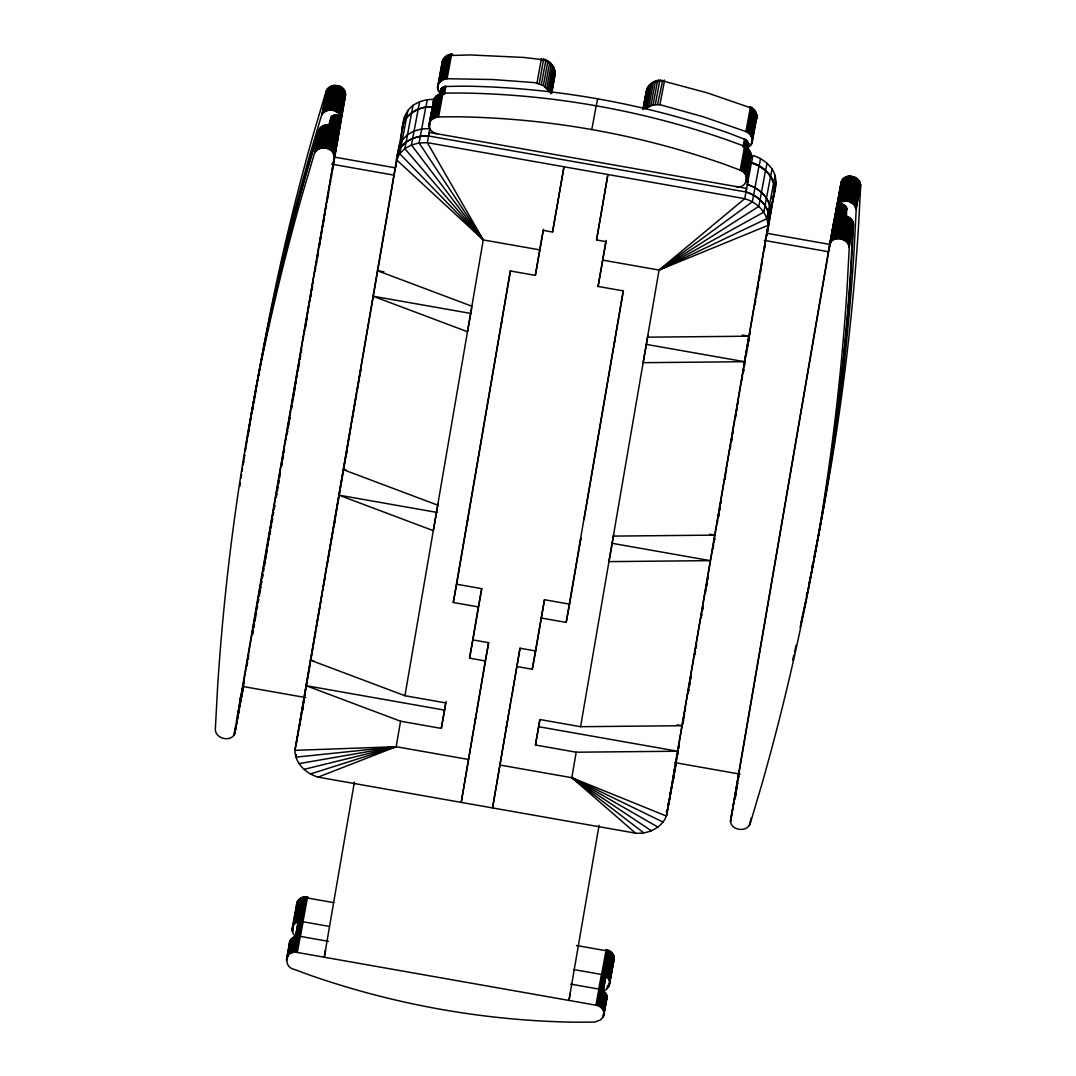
<?xml version="1.0" encoding="UTF-8"?>
<svg xmlns="http://www.w3.org/2000/svg" width="1076" height="1076" viewBox="0 0 1076 1076"><rect width="100%" height="100%" fill="white"/><g stroke="black" fill="none" stroke-linecap="round" stroke-linejoin="round"><path stroke-width="1.5" d="M664.605 80.095L659.924 104.695L653.078 104.897L645.533 108.649L649.931 84.883A6.012 2.999 47.3 0 1 651.733 83.457M846.328 217.352L846.758 208.556L845.87 206.35L841.257 203.915L838.352 204.521L836.846 206.027M437.219 133.801C432.834 133.142 428.382 129.241 429.122 124.48L433.789 99.664L436.224 95.952L443.003 93.114L461.725 93.02A689.232 559.722 10.5 0 1 727.026 139.867L743.395 145.865C748.815 147.466 753.469 154.366 749.77 159.571M433.534 100.727L433.749 103.78M440.245 93.128C433.44 87.506 440.918 77.687 448.396 78.75L492.741 79.53L534.705 82.637L543.367 85.529L549.217 91.648L553.629 67.882L552.539 66.134A6.375 2.838 -35.9 0 0 551.437 64.264M442.734 63.269A6.375 3.591 -8.5 0 0 441.994 64.681L443.218 59.61L446.648 56.503A6.375 2.65 61.1 0 1 448.665 55.333M645.008 103.686L644.605 100.983L647.496 87.95A6.012 3.389 29.2 0 1 648.155 86.806M605.25 980.37L605.344 977.116L602.21 974.627L599.507 989.247C604.443 990.041 608.908 995.582 606.326 1000.492L603.354 1016.578L600.408 1020.008L594.544 1022.106L575.821 1022.2A689.232 559.722 10.5 0 1 310.507 975.354L294.151 969.355C282.813 967.095 285.301 949.261 297.285 952.462L595.916 1005.186C601.08 1005.778 606.044 1011.413 603.354 1016.578M612.728 961.46A6.375 3.524 33.2 0 1 612.903 963.074L614.194 959.012L613.508 955.986A6.375 3.201 -25.6 0 0 612.701 954.089M296.384 936.806C287.817 931.897 293.802 918.796 303.123 921.782L300.419 936.402L297.258 936.671L299.975 922.051L302.356 921.688L299.639 936.308C293.802 934.963 287.238 940.747 289.995 946.719M302.369 897.882A6.375 2.663 60.8 0 0 300.325 899.052L297.312 902.051L296.532 905.064A6.375 3.699 1.8 0 1 297.729 903.302M307.588 897.788L307.642 896.833L302.975 921.755L329.498 926.436M440.595 92.778L441.012 88.945L444.428 86.51L464.052 86.134A684.457 555.835 10.5 0 1 727.524 132.657L745.856 139.732L748.264 143.189L747.376 146.941M755.877 118.642A6.012 3.403 28 0 1 756.051 120.135C758.647 114.85 754.209 108.905 749.125 107.304L707.12 92.832L662.022 80.74L653.347 82.556L647.496 87.95L643.69 108.541M851.735 177.015L851.869 176.06L847.229 200.997L840.195 202.059L836.698 206.377M485.236 660.946L461.214 802.387L488.625 642.681L472.929 639.911L469.553 658.176L485.236 660.946L488.625 642.681M579.614 545.115L580.973 537.812L569.567 604.147L544.469 599.722L535.66 650.98L520.017 648.223L492.566 807.928L510.495 703.018M297.81 734.962L298.482 730.967M302.329 710.362L302.773 707.699M398.093 152.536L399.209 145.879L402.411 139.813L407.468 134.756M432.337 106.739C418.295 105.798 402.505 115.441 402.155 130.599L403.298 123.753M666.488 811.492L667.779 809.058L674.316 773.119L669.137 801.714L667.846 804.175M337.313 86.806L337.541 85.381L332.914 110.317C328.395 109.429 322.773 111.393 321.294 116.114L309.31 156.706A3568.702 2898.085 10.5 0 0 249.524 426.863M538.847 726.744L677.557 751.223L576.198 752.205L535.458 745.009L539.829 719.508L580.583 726.703L643.139 362.679L744.484 361.697L748.842 336.196L742.292 335.039M334.085 156.45C333.641 146.645 317.312 144.762 314.286 153.949L302.302 194.541A3568.702 2898.085 10.5 0 0 217.608 686.838L215.334 729.151C215.079 738.782 231.058 742.682 234.797 733.576L341.038 118.992L340.083 116.679L336.263 114.89L331.919 116.195L328.301 126.026M338.389 133.236L237.46 715.836M244.373 680.852L241.818 695.742L240.15 698.351M246.929 665.977L247.574 662.238M248.072 659.359L248.717 655.607M252.335 634.558L252.994 630.765M253.479 627.94L254.124 624.147M254.622 621.323L255.268 617.516M256.693 609.231L257.272 605.923M257.837 602.614L258.401 599.305M258.886 596.521L259.545 592.674M260.015 589.904L260.594 586.595M260.97 584.389L261.535 581.08M262.114 577.772L262.678 574.45M264.104 566.178L264.857 561.793M265.247 559.547L266.001 555.176M266.377 552.93L266.956 549.607M268.556 540.3L269.121 536.991M269.511 534.705L270.264 530.374M270.654 528.074L272.363 518.148M272.82 515.485L273.398 512.176M273.963 508.881L274.528 505.572M275.954 497.3L276.64 493.306M277.083 490.683L277.783 486.675M278.227 484.065L278.792 480.757M281.361 465.881L282.06 461.833M282.49 459.264L283.19 455.202M285.759 440.299L286.324 436.99M286.767 434.462L287.467 430.36M287.897 427.845L289.605 417.918M290.036 415.457L290.601 412.148M291.166 408.826L291.744 405.517M293.17 397.232L293.869 393.117M294.299 390.615L295.012 386.499M295.443 383.984L296.021 380.675M298.577 365.773L299.276 361.697M299.72 359.142L300.419 355.08M302.975 340.204L303.553 336.896M304.118 333.587L304.683 330.278M305.127 327.669L306.848 317.743M307.238 315.402L307.817 312.094M308.382 308.785L308.946 305.476M309.525 302.168L311.112 292.901M311.515 290.587L312.255 286.27M312.645 283.983L313.224 280.675M314.824 271.367L315.389 268.045M315.779 265.785L316.532 261.428M316.922 259.168L318.523 249.834M319.088 246.525L319.666 243.203M320.231 239.894L320.809 236.585M322.222 228.3L322.894 224.44M323.365 221.669L324.024 217.836M324.508 215.052L325.073 211.743M327.642 196.827L328.301 193.021M328.785 190.21L329.431 186.417M333.049 165.368L333.708 161.602M334.192 158.737L345.504 94.849L344.804 91.823L342.773 89.147A6.375 2.233 -48.1 0 0 341.092 87.667M252.739 634.073L253.331 630.63M253.869 627.483L254.474 624.026M254.999 620.892L256.465 612.446M257.029 609.137L257.594 605.828M258.119 602.775L258.738 599.211M259.262 596.185L260.957 586.299M261.293 584.335L261.858 581.027M262.369 578.054L263.001 574.409M263.512 571.464L264.077 568.168M264.427 566.137L265.207 561.578M265.557 559.533L267.265 549.607M267.763 546.756L268.327 543.461M268.892 540.165L269.457 536.87M269.834 534.718L270.601 530.28M270.964 528.114L271.542 524.806M272.013 522.035L272.672 518.188M273.143 515.444L273.707 512.149M274.286 508.854L274.851 505.559M276.263 497.327L276.935 493.386M277.393 490.737L278.079 486.769M278.536 484.146L279.101 480.851M279.666 477.556L280.231 474.26M281.656 466.016L282.342 461.967M282.786 459.425L283.486 455.35M283.916 452.835L284.481 449.539M287.036 434.704L287.749 430.548M288.166 428.113L288.893 423.931M289.31 421.523L290.022 417.313M291.448 409.041L292.013 405.733M292.591 402.424L293.156 399.129M293.56 396.802L295.254 386.903M295.712 384.24L296.29 380.931M296.855 377.622L297.42 374.314M297.998 371.005L299.518 362.141M299.989 359.438L300.648 355.551M301.119 352.82L301.697 349.512M305.396 328.019L306.041 324.199M306.526 321.401L307.185 317.595M310.789 296.599L311.435 292.847M311.932 289.982L312.578 286.243M315.134 271.394L315.698 268.099M316.196 265.18L316.828 261.495M317.339 258.563L317.971 254.904M319.384 246.646L319.962 243.351M320.527 240.056L321.092 236.747M321.603 233.761L322.222 230.143M322.746 227.144L324.454 217.218M324.777 215.294L325.356 211.999M325.867 208.959L326.485 205.395M327.01 202.342L328.718 192.416M329.041 190.546L329.606 187.251M330.144 184.144L330.736 180.647M331.274 177.54L331.879 174.056M332.417 170.923L333.869 162.503M334.407 159.342L345.504 94.849A6.389 3.699 2.9 0 0 344.993 92.939M767.027 163.175L765.628 170.68L759.131 166.094L751.532 162.96L752.918 155.442C760.503 157.863 767.363 162.355 771.99 168.905C782.064 184.225 769.475 202.396 769.286 218.63C768.99 205.503 757.921 195.442 745.95 191.972L428.557 135.993C416.183 135.199 402.343 140.862 397.69 153.101L294.918 750.349C295.12 763.462 306.109 773.59 318.052 777.128L635.553 833.16C650.079 834.546 666.999 825.292 667.645 809.421L666.34 811.829M296.236 743.637L399.196 145.906M303.23 704.282L310.318 663.031M310.883 659.736L315.712 631.693M316.277 628.384L319.962 606.945M320.54 603.649L321.105 600.341M321.67 597.045L322.235 593.75M322.8 590.442L325.356 575.593M325.934 572.298L326.499 569.002M327.064 565.694L330.749 544.254M331.327 540.959L351.193 425.477M351.758 422.182L356.573 394.125M357.151 390.83L361.119 367.736L359.761 375.04M302.383 710.187L302.948 706.878M303.445 704.524L304.091 700.247M334.528 523.958L335.093 520.649M346.284 455.081L346.849 451.772M395.887 166.847L396.452 163.525M397.031 160.216L397.595 156.908M398.107 154.541C403.877 138.831 397.932 116.706 413.023 105.394C419.6 100.848 427.575 99.019 435.511 99.382M354.381 782.131L324.253 957.223L325.611 949.906M444.724 710.147L306.028 685.668L400.554 721.216L396.17 746.717L318.052 777.128M400.554 721.216L441.321 728.412L445.706 702.897L404.939 695.715L483.259 239.908L427.32 142.651L429.97 127.99M438.08 503.756L433.305 530.656L338.779 495.108L436.964 512.432M471.705 308.018L467.482 331.731L372.995 296.196L471.154 313.506M453.278 602.493L456.668 584.228L481.725 588.653L478.349 606.918L453.278 602.493L510.253 270.95L535.35 275.375L543.501 229.363M456.668 584.228L510.549 270.641M446.096 701.512L441.321 728.412M469.553 658.176L478.349 606.918M535.35 275.375L543.138 230.372L552.553 232.026L563.972 166.767L552.553 232.026M472.929 639.911L481.725 588.653M511.853 695.701L520.017 648.223M516.628 666.488L532.27 669.245L544.469 599.722M541.08 617.987L566.178 622.412L623.152 290.87L598.081 286.445L605.842 241.616L596.561 239.975L607.886 174.514L596.561 239.975M606.245 240.432L598.081 286.445M539.95 719.71L535.458 745.009M623.461 290.547L583.999 519.614M576.198 752.205L571.813 777.706L635.553 833.16M613.724 534.705L608.949 561.618L710.294 560.636L612.069 543.299M647.9 335.779L643.139 362.679L659.063 270.063L744.727 198.67L751.425 162.637C766.273 166.296 780.14 183.283 772.164 198.455M599.063 825.332L568.935 1000.424L570.293 993.108M667.779 809.058L770.645 211.313C770.335 198.199 759.279 188.125 747.309 184.655L747.928 181.091M404.657 116.45L397.838 153.222C402.397 140.969 416.17 135.132 428.557 135.993L429.163 132.375L746.569 188.394L745.95 191.972C757.881 195.563 768.896 205.664 769.098 218.791L666.407 816.065L571.813 777.706L499.694 764.982M673.294 779.266L676.992 757.733M677.557 754.424L678.136 751.102M678.7 747.793L679.265 744.484M682.978 722.951L684.403 714.666M684.968 711.344L685.533 708.035M688.102 693.119L688.667 689.81M689.245 686.501L689.81 683.179M690.375 679.871L690.953 676.562M694.652 655.028L695.217 651.706M695.795 648.398L696.36 645.089M701.202 616.925L701.767 613.602M702.346 610.294L702.91 606.985M706.609 585.452L707.188 582.129M707.752 578.821L708.317 575.512M712.877 549.002L713.455 545.693M714.02 542.371L714.585 539.063M717.154 524.146L717.719 520.838M718.297 517.529L718.862 514.207M719.427 510.898L720.005 507.59M724.847 479.425L725.412 476.117M725.991 472.794L726.556 469.486M731.398 441.321L731.962 438.013M732.541 434.691L733.106 431.382M736.804 409.848L737.383 406.526M741.929 380.03L742.507 376.708M743.072 373.399L743.65 370.09M746.206 355.174L746.771 351.865M747.349 348.557L747.914 345.235M748.492 341.926L749.057 338.617M755.043 303.822L755.608 300.513M756.172 297.191L756.751 293.882M757.316 290.574L758.459 283.943M761.593 265.718L762.158 262.409M766.717 235.9L774.693 189.524C774.505 176.41 763.489 166.296 751.559 162.772M676.36 761.996L673.253 779.468L674.06 769.932M677.49 755.379L678.068 752.057M678.633 748.748L679.198 745.439M682.91 723.906L683.475 720.584M684.04 717.275L684.618 713.966M688.317 692.419L688.882 689.111M689.46 685.802L690.025 682.48M690.604 679.171L691.169 675.862M694.867 654.329L695.446 651.007M696.011 647.698L696.575 644.389M701.135 617.88L701.7 614.557M702.278 611.249L702.843 607.94M705.412 593.024L705.977 589.715M706.542 586.407L707.12 583.084M707.685 579.776L708.264 576.467M713.106 548.303L713.67 544.981M714.235 541.672L714.814 538.363M718.512 516.83L719.077 513.508M719.656 510.199L720.221 506.89M720.785 503.568L721.364 500.259M725.063 478.726L725.627 475.404M730.187 448.907L730.765 445.585M731.33 442.276L731.895 438.968M735.607 417.434L736.172 414.112M736.737 410.803L737.316 407.495M737.88 404.173L738.445 400.864M743.287 372.7L743.866 369.391M744.431 366.069L744.995 362.76M748.708 341.226L749.273 337.904M749.837 334.596L750.416 331.287M754.975 304.777L755.54 301.468M759.239 279.935L759.817 276.613M760.382 273.304L760.947 269.995M764.659 248.448L765.224 245.14M766.932 235.2L776.052 182.194M829.744 243.835C833.497 234.729 849.475 238.63 849.22 248.274L846.933 290.574A3568.702 2898.085 10.5 0 1 762.252 782.871L750.268 823.463C747.242 832.649 730.913 830.766 730.47 820.961L829.744 243.835L841.163 182.234L842.831 179.611A6.375 3.241 45.3 0 1 844.283 178.118M738.755 774.599L730.47 820.961M829.219 248.731L834.048 220.62L835.648 219.154M738.042 779.818L738.687 776.119M830.43 242.813L836.765 206M830.645 243.418L831.25 239.908M831.775 236.801L832.38 233.317M832.918 230.197L833.483 226.888M833.792 225.072L834.357 221.777M834.909 218.616L841.163 182.234A6.389 3.712 16.7 0 1 842.858 180.338M769.394 217.957C774.29 202.813 761.445 188.313 747.363 184.574M302.235 711.048L302.975 706.878M773.496 196.316L774.693 189.497M314.663 152.967L318.967 129.752C322.948 121.467 338.469 123.996 338.321 133.612M321.67 115.119L326.593 90.424A6.375 3.524 33.4 0 1 327.696 88.972M315.187 152.039L319.491 128.811M322.195 114.191L327.265 89.564A6.375 3.349 41.5 0 1 328.758 88.017M315.846 151.165L320.15 127.95M322.854 113.33L327.265 89.564L328.96 88.097A6.375 2.851 56.5 0 1 330.668 86.739M316.64 150.384L320.944 127.17M323.647 112.55L328.059 88.783A6.375 3.12 49.2 0 1 331.018 87.492M317.541 149.698L321.845 126.484M324.562 111.864L328.96 88.097L331.085 87.035A6.375 2.179 70.1 0 1 333.116 86.282M318.563 149.12L322.867 125.892M325.571 111.272L329.982 87.519A6.375 2.529 63.5 0 1 332.349 86.605M319.666 148.636L323.97 125.421M326.674 110.801L331.085 87.035L336.035 86.389L340.823 87.775L342.773 89.147L338.375 112.913L340.406 115.576L341.092 118.616M320.836 148.286L325.14 125.072M327.857 110.451L332.255 86.685A6.375 1.789 76.5 0 1 333.372 85.582M322.074 148.058L326.378 124.843M329.081 110.223L333.479 86.457A6.375 1.372 82.6 0 1 334.596 85.582M323.338 147.963L327.642 124.749M330.345 110.129L334.757 86.362A6.375 0.941 88.5 0 1 335.551 85.502M324.616 147.99L328.92 124.776M331.637 110.156L336.532 85.529M329.337 125.717L330.843 117.593M329.619 125.206L331.126 117.082M329.982 124.735L331.489 116.612M325.894 148.152L331.919 116.195M330.601 125.569L332.403 115.818M330.857 126.874L332.968 115.495M327.117 148.434L331.421 125.219M338.375 112.913L334.125 110.599L338.59 85.623L338.12 86.497M331.462 126.618L333.56 115.24M332.094 126.417L334.206 115.051M328.288 148.851L332.592 125.623M335.308 111.003L339.707 87.25A6.375 0.928 -67.7 0 0 338.805 86.739M332.766 126.296L334.878 114.93M333.452 126.242L335.564 114.876M329.404 149.376L333.708 126.161M336.411 111.527L340.823 87.775A6.375 1.385 -61.4 0 0 340.097 86.551M334.152 126.269L336.263 114.89M330.426 150.008L336.949 114.971M337.447 112.173L341.845 88.407A6.375 1.829 -54.9 0 0 340.473 87.183M335.161 128.111L337.568 115.119M331.354 150.748L335.658 127.533M335.739 128.326L338.146 115.32M332.161 151.568L338.711 115.589M339.182 113.733L343.58 89.967A6.375 2.609 -41 0 0 341.643 88.219M336.815 128.905L339.222 115.899M332.847 152.469L339.68 116.275M339.868 114.621L344.266 90.868A6.375 2.932 -33.5 0 0 342.639 88.837M333.385 153.424L340.083 116.679M340.406 115.576L344.804 91.823A6.375 3.201 -25.6 0 0 342.45 89.442M341.011 118.602L338.294 133.236L337.716 131.756L340.433 117.123M333.775 154.406L340.702 117.607M340.796 116.571L345.194 92.805A6.375 3.43 -17.2 0 0 343.876 90.492M334.017 155.428L340.89 118.104M341.025 117.593L345.436 93.827A6.375 3.591 -8.5 0 0 343.5 91.03M233.828 735.392L235.644 725.614M236.249 722.359L237.917 713.401M240.849 697.557L242.907 686.461M234.393 734.518L239.168 709.985M240.688 696.898L238.388 711.169L241.885 695.365M241.696 695.096L243.458 685.587M234.797 733.576L243.579 686.232M539.735 249.874L483.259 239.908L396.466 159.746L397.69 153.101M407.912 110.411L399.707 153.693L396.466 159.746M406.055 142.019L404.818 148.676L399.707 153.693L483.259 239.908L419.115 142.947L425.773 107.022M406.109 142.099L413.023 105.394M298.711 729.636L302.948 705.735M297.581 736.334L294.918 750.349L396.17 746.717L468.316 759.441M297.877 734.733L298.469 731.599M299.047 728.465L301.657 714.356M302.356 710.577L302.894 707.645M296.398 754.491L295.9 757.154L396.17 746.717L310.439 773.98M419.627 101.736L411.435 145.004L483.259 239.908L404.818 148.676L411.435 145.004L419.115 142.947L427.32 142.651L744.727 198.67C756.67 202.194 767.659 212.335 767.861 225.449L659.063 270.063L602.614 260.096M427.306 99.678L425.908 107.197L432.512 106.766L425.948 107.008L418.241 109.241L411.624 112.899M429.028 125.502L433.789 99.664M429.109 126.524L434.193 98.642M429.122 124.48L434.744 97.687M429.337 127.533L429.929 124.372M431.395 116.45L431.987 113.276M430.333 121.44L435.417 96.786M437.515 87.425L442.276 61.588A6.375 3.699 17.7 0 1 443.958 59.718M431.019 120.539L436.224 95.952M437.596 88.447L442.68 60.579A6.375 3.631 25.6 0 1 443.81 59.045M437.824 89.469L438.416 86.295M438.82 83.363L443.218 59.61A6.375 3.524 33.2 0 1 444.805 57.956M431.812 119.718L432.74 118.979L437.138 95.226M439.492 82.462L443.904 58.709A6.375 3.362 40.7 0 1 445.921 57.068M440.299 81.642L444.711 57.889A6.375 3.161 47.8 0 1 447.71 56.557M432.74 118.979L433.749 118.333L438.161 94.58M441.214 80.902L445.625 57.149A6.375 2.919 54.6 0 1 448.383 56.019M433.749 118.333L434.865 117.809L439.277 94.042M439.654 94.513L440.447 90.128M442.236 80.27L446.648 56.503L448.948 55.548L470.212 54.943L524.106 57.458L543.636 59.839L549.594 63.054L552.539 66.134L548.141 89.9M439.788 94.392L440.689 89.523M440.111 93.814L441.012 88.945M434.865 117.809L436.049 117.378L441.416 88.407M443.352 79.732L447.75 55.965A6.375 2.34 67.3 0 1 450.36 55.495M440.703 94.406L441.9 87.909M441.241 93.975L442.451 87.465M436.049 117.378L437.3 117.069L441.711 93.303M441.859 93.585L443.056 87.089M444.536 79.301L448.948 55.548A6.375 1.991 73.2 0 1 450.171 54.405M442.223 94.89L443.729 86.766M437.3 117.069L438.591 116.881L443.003 93.114M442.922 94.634L444.428 86.51M445.787 78.992L450.185 55.239A6.375 1.627 79 0 1 451.463 54.325M443.675 94.446L445.182 86.336M447.078 78.804L451.49 55.051A6.375 1.237 84.5 0 1 452.673 54.472M444.442 94.338L445.948 86.214M286.445 959.536L289.78 941.379M292.134 928.83L296.895 902.993A6.375 3.699 19 0 1 298.577 901.137M286.485 960.626L290.197 940.437M292.174 929.92L297.312 902.051A6.375 3.605 28 0 1 298.429 900.545M287.265 958.501L290.749 939.563M292.363 931.022L293.25 926.261M293.466 924.943L297.864 901.177A6.375 3.457 36.8 0 1 299.41 899.563A6.375 2.972 53.3 0 1 301.67 898.325M288.476 954.842L291.448 938.756M292.699 932.098L293.291 928.924M294.165 924.136L298.563 900.383A6.375 3.241 45.3 0 1 301.657 898.971M289.296 954.13L292.282 938.043M294.985 923.423L299.397 899.67M290.238 953.524L293.223 937.438M295.927 922.818L300.339 899.052L301.374 898.568A6.375 2.3 68 0 1 303.526 897.761M291.273 953.027L294.259 936.94M296.963 922.32L301.374 898.568L307.373 897.989L333.775 902.656M292.403 952.65L297.743 924.257L299.975 922.051M298.092 921.944L302.49 898.191A6.375 1.896 74.8 0 1 304.589 897.882M295.47 937.425L297.944 923.786M295.887 936.456L298.227 923.356M296.169 935.945L298.577 922.952M296.277 937.223L298.993 922.603M293.573 952.408L296.559 936.322M299.262 921.702L303.674 897.935A6.375 1.466 81.4 0 1 305.059 897.344M296.747 936.914L299.451 922.293M294.797 952.287L297.783 936.201M300.486 921.581L304.898 897.828A6.375 0.995 87.7 0 1 305.597 896.765M297.823 936.483L300.527 921.863M298.415 936.362L301.119 921.728M296.034 952.314L306.593 896.779M297.285 952.462L300.258 936.376L328.436 941.352M536.991 82.987L541.416 58.602M539.237 83.605L543.716 58.655L542.815 59.893M541.376 84.453L545.774 60.686A6.375 1.13 -65 0 0 544.954 59.772M543.367 85.529L547.778 61.762A6.375 1.614 -58.2 0 0 546.191 60.915M500.891 326.297L502.236 318.994M545.182 86.806L549.594 63.054A6.375 2.058 -51.1 0 0 547.576 61.897M546.783 88.286L551.194 64.52A6.375 2.475 -43.7 0 0 549.338 62.879M466.702 525.236L468.06 517.919M550.307 91.89L554.409 69.711A6.375 3.389 -18.8 0 0 553.562 67.707M550.778 93.773L554.893 71.608L553.629 67.882A6.375 3.134 -27.6 0 0 551.302 65.596M551.531 92.509L554.893 71.608A6.375 3.564 -9.6 0 0 553.521 69.12M551.611 93.424L555.055 73.504A6.375 3.685 0 0 0 554.543 71.621M551.773 92.765L554.893 75.387A6.375 3.712 7.4 0 0 554.678 73.921M474.731 722.978L476.09 715.674M591.8 129.564L596.212 105.798M596.4 105.327L597.597 98.831M510.764 701.552L511.584 697.167M506.11 728.519L507.469 721.216M532.27 669.245L535.66 650.98M643.004 108.945L646.232 91.514A6.012 3.51 12.2 0 1 647.349 89.954M643.085 109.577L646.716 89.685A6.012 3.484 19.5 0 1 648.29 87.936M643.421 108.676L644.591 102.341A6.012 3.376 -8.5 0 1 644.954 101.44M644.47 108.515L648.586 86.349A6.012 3.228 38.4 0 1 650.523 84.762M647.133 107.385L651.531 83.619A6.012 2.717 55.7 0 1 652.755 82.327M648.949 106.322L653.347 82.556A6.012 2.381 63.6 0 1 654.786 81.373M650.94 105.488L655.351 81.722A6.012 2.004 71 0 1 657.57 81.359M653.078 104.897L657.49 81.13A6.012 1.587 78.2 0 1 658.485 80.095M655.324 104.574L659.722 80.808A6.012 1.13 85 0 1 660.812 80.27M657.611 104.493L662.695 80.216M613.791 346.19L614.88 340.339M566.178 622.412L569.567 604.147M743.018 147.049L744.525 138.939M747.578 147.385C755.298 144.709 752.662 133.747 745.937 131.568L750.335 107.815A6.012 1.103 -64.5 0 0 749.542 106.941M743.704 147.425L745.211 139.302M747.094 132.187L751.492 108.434A6.012 1.466 -59 0 0 750.402 107.398M735.863 186.525C746.905 189.645 750.685 173.384 740.221 170.129L745.856 139.732M745.238 146.713L746.435 140.216M748.156 132.913L752.568 109.147A6.012 1.816 -53.3 0 0 750.792 108.151M741.364 170.761L746.959 140.741M746.193 147.816L747.403 141.306M746.569 148.407L747.766 141.911M749.138 133.72L753.536 109.954A6.012 2.139 -47.4 0 0 751.465 108.703M742.44 171.474L746.852 147.708M746.852 149.039L748.062 142.543M747.053 149.685L748.264 143.189M747.161 150.344L748.371 143.834M749.999 134.608L754.41 110.841A6.012 2.448 -41.3 0 0 753.819 109.295M747.295 150.506L748.398 144.493M743.422 172.281L747.82 148.515M748.627 146.901L749.205 143.727M750.752 135.563L755.15 111.796A6.012 2.717 -34.8 0 0 753.644 109.927M744.283 173.169L748.681 149.403M751.371 136.571L755.769 112.805A6.012 2.946 -28.1 0 0 753.603 110.667M745.036 174.124L749.434 150.358M751.855 137.62L756.253 113.854A6.012 3.147 -21 0 0 755.043 111.756M751.088 144.776L751.963 140.028M752.191 138.696L756.589 114.93A6.012 3.295 -13.6 0 0 755.769 112.967M745.641 175.132L750.053 151.366M751.64 143.902L756.778 116.033A6.012 3.416 -6 0 0 755.944 113.948M752.057 142.96L756.818 117.123A6.012 3.484 1.8 0 0 755.971 114.93M746.125 176.182L750.537 152.415M746.246 178.589L750.873 153.491M745.924 182.463L751.061 154.594M746.34 181.521L751.102 155.684M595.916 1005.186L598.902 989.1L570.724 984.123M602.802 974.829L597.14 1005.468M602.775 990.902C611.639 989.382 611.814 976.241 602.829 974.762L607.294 949.799L606.81 950.659M604.335 975.784L601.619 990.404L600.65 989.718L603.354 975.098M598.31 1005.872L603.865 975.407M603.999 975.165L608.411 951.413A6.375 0.928 -67.7 0 0 607.752 950.565M604.739 976.188L602.022 990.808L602.641 991.736L605.344 977.116M599.426 1006.41L602.399 990.323M605.115 975.703L609.514 951.937A6.375 1.385 -61.4 0 0 608.491 950.915M602.372 991.265L605.075 976.645M603.017 989.611L603.623 986.369M602.829 992.233L605.546 977.613M600.448 1007.042L605.654 978.111M606.138 976.335L610.549 952.569L606.017 950.713L576.48 945.508M601.376 1007.782L604.362 991.695M607.066 977.075L611.477 953.309A6.375 2.233 -48.1 0 0 610.63 951.722M602.183 1008.602L605.169 992.516M607.873 977.896L612.284 954.13A6.375 2.609 -41 0 0 610.832 952.341M759.037 165.758L752.339 201.804L659.063 270.063L766.879 218.643L768.103 211.985M602.869 1009.503L605.855 993.417M608.559 978.797L612.97 955.031A6.375 2.932 -33.5 0 0 611.827 953.094M759.131 166.094L760.517 158.576M607.012 988.562L607.604 985.387M603.407 1010.445L606.393 994.358M609.097 979.738L613.508 955.986L610.549 952.569A6.375 1.829 -54.9 0 0 608.76 951.587M602.802 1017.533L603.703 1012.718M603.797 1011.44L606.783 995.354M608.491 986.827L609.083 983.666M609.487 980.734L613.898 956.981A6.375 3.43 -17.2 0 0 612.58 954.668M604.039 1012.462L607.012 996.376M609.729 981.756L614.127 957.99A6.375 3.591 -8.5 0 0 612.769 955.475M609.043 985.872L613.441 962.105A6.375 3.631 25.6 0 0 613.253 960.532M603.757 1015.556L607.093 997.398M609.446 984.849L614.194 959.012A6.375 3.685 0.6 0 0 613.979 957.586M765.547 170.344L758.836 206.404L659.063 270.063L763.799 212.147L771.99 168.905M768.251 211.824L775.056 175.388M767.861 225.449L769.098 218.791M674.45 772.649L674.02 770.12M830.161 242.894L837.128 205.583M837.168 205.059L841.58 181.293A6.375 3.605 28 0 1 843.194 179.571M830.712 242.019L837.478 205.18M837.733 204.184L842.131 180.418A6.375 3.457 36.8 0 1 844.216 178.71M835.178 219.45L837.895 204.83M831.412 241.226L838.352 204.521M838.433 203.377L842.831 179.611L845.642 177.796A6.375 2.3 68 0 1 847.794 177.002M832.246 240.513L838.877 204.279M839.253 202.665L843.665 178.912A6.375 2.972 53.3 0 1 846.476 177.742M837.02 217.083L839.441 204.09M833.187 239.894L840.02 203.969M840.195 202.059L844.593 178.293M838.217 216.908L840.638 203.915M834.223 239.397L838.527 216.182C844.687 213.626 853.618 217.85 853.524 225.045L851.237 267.359A3568.702 2898.085 10.5 0 1 806.731 596.064M841.23 201.562L845.642 177.796L847.942 177.177A6.375 1.466 81.4 0 1 849.542 176.975M838.85 216.922L841.257 203.915M835.339 239.033L839.643 215.805M842.36 201.185L846.758 177.432A6.375 1.896 74.8 0 1 848.856 177.123M839.468 216.989L841.876 203.996M840.141 217.15L842.562 204.158M836.523 238.778L840.827 215.563M843.53 200.943L847.942 177.177L849.152 177.069A6.375 0.995 87.7 0 1 850.269 176.908M841.109 215.751L843.221 204.373M841.741 216.034L843.853 204.655M837.747 238.67L842.051 215.442M844.754 200.822L849.152 177.069C854.573 176.787 860.8 180.795 860.639 186.673L858.352 228.973A3568.702 2898.085 10.5 0 1 814.182 556.05M738.069 779.952L738.647 776.791M842.333 216.384L844.445 205.005M737.571 783.126L735.164 798.755M730.537 821.983L833.375 224.279C837.115 215.173 853.093 219.074 852.838 228.704L850.565 271.017A3568.702 2898.085 10.5 0 1 802.252 617.664M734.975 798.257L735.58 795.003M843.167 215.16L844.983 205.408M838.984 238.684L843.288 215.469M845.992 200.849L850.807 175.926L850.995 176.921M843.651 215.603L845.454 205.852M844.068 216.088L845.87 206.35M840.221 238.832L846.207 206.861M844.673 217.164L846.476 207.412M845.158 216.101L846.651 207.977M845.252 216.679L846.758 208.556M841.486 239.128L845.79 215.899M812.111 568.37A3568.702 2898.085 10.5 0 0 853.954 252.739L856.2 209.376L853.819 204.413L848.493 201.279L852.663 176.827M842.696 239.531L847 216.316M849.717 201.696L854.115 177.93A6.375 0.874 -68.5 0 0 853.51 177.11M843.853 240.056L848.157 216.841M850.874 202.221L855.272 178.455A6.375 1.305 -62.6 0 0 853.645 178.159M844.942 240.701L849.246 217.473M851.95 202.853L856.362 179.087A6.375 1.722 -56.5 0 0 854.667 178.172M845.924 241.428L850.228 218.213M852.945 203.593L857.343 179.826A6.375 2.112 -50.2 0 0 855.756 178.428M846.812 242.248L851.116 219.033M853.819 204.413L858.231 180.647A6.375 2.475 -43.6 0 0 855.837 179.141M847.565 243.149L851.869 219.934M854.586 205.314L858.984 181.548A6.375 2.798 -36.7 0 0 856.899 179.625M848.197 244.104L852.501 220.889M855.205 206.269L859.616 182.503A6.375 3.08 -29.5 0 0 857.908 180.351M848.682 245.113L852.986 221.898M855.689 207.278L860.101 183.512A6.375 3.309 -21.8 0 0 859.267 181.562M849.018 246.162L853.322 222.934M856.025 208.314L860.423 184.547A6.375 3.497 -13.8 0 0 859.092 182.167M849.193 247.211L853.497 223.996M856.2 209.376L860.612 185.61A6.375 3.618 -5.5 0 0 860.383 184.211M749.367 825.386L749.972 822.118M749.891 824.445L751.102 817.935M605.976 950.471L606.205 949.543L601.605 974.479L573.441 969.503M297.743 924.257L297.568 926.046M552.432 86.712L553.239 84.843A6.375 3.712 12.1 0 0 552.365 82.354M318.967 129.752L306.606 171.326A3568.702 2898.085 10.5 0 0 247.346 438.188M833.981 220.997L835.716 217.998L838.527 216.182M403.271 123.942L406.553 117.728L411.664 112.711L418.268 109.053M772.191 198.737L773.523 196.141M238.132 712.178L238.697 711.303M604.927 980.949L604.039 981.985M605.102 1002.361L605.788 1001.46M407.468 134.782L414.045 131.043M414.045 131.084L421.711 128.945L429.902 128.595M303.943 769.394L396.17 746.717L298.98 763.651M438.591 116.881L457.327 116.786A689.232 559.722 10.5 0 1 722.628 163.619L740.221 170.129M647.523 337.178L748.842 336.196M613.333 536.104L714.679 535.122L709.77 534.247M580.583 726.703L681.928 725.708L676.979 724.834M767.336 233.384L829.704 244.4M334.623 157.123L395.336 167.843M764.337 240.405L828.359 251.717M331.623 164.144L393.977 175.146M383.917 271.838L377.38 270.681L471.866 306.216M646.259 344.374L744.484 361.697M346.445 470.185L343.163 469.607L437.69 505.142M313.721 660.745L310.413 660.166L404.939 695.715M243.445 686.582L305.826 697.598M674.544 762.561L740.167 774.155M659.924 104.695L702.722 116.598L745.937 131.568M847.229 200.997L848.493 201.279M332.914 110.317L334.125 110.599M602.829 974.762L601.457 974.452L598.74 989.073L600.65 989.718M663.152 822.104L571.813 777.706L643.757 832.864M658.055 827.135L571.813 777.706L651.437 830.807M765.668 170.492L770.591 176.41M770.631 176.235L773.671 182.893M734.155 802.427L734.397 803.449M669.837 792.34L670.254 795.056M773.711 182.718L774.666 189.685M737.544 784.148L737.544 782.75L734.841 798.769M337.716 136.894C337.272 127.089 320.93 125.206 317.918 134.392L305.92 174.984A3568.702 2898.085 10.5 0 0 245.086 451.718M343.553 91.716A6.389 3.699 2.9 0 1 344.118 92.092M252.873 409.687A3568.702 2898.085 10.5 0 1 253.398 406.392M253.923 403.096A3568.702 2898.085 10.5 0 1 313.721 132.94L326.082 91.366A6.375 3.645 25 0 1 327.723 89.59M328.18 88.77A6.375 3.524 33.4 0 1 328.731 88.649M239.894 486.352A3568.702 2898.085 10.5 0 1 240.365 483.057M241.078 478.094A3568.702 2898.085 10.5 0 1 241.562 474.798M242.06 471.503A3568.702 2898.085 10.5 0 1 242.544 468.208M243.041 464.899A3568.702 2898.085 10.5 0 1 243.553 461.604M244.05 458.309A3568.702 2898.085 10.5 0 1 244.575 455.014M248.475 433.44A3568.702 2898.085 10.5 0 1 249 430.144M243.23 464.55A3568.702 2898.085 10.5 0 1 244.736 454.65M245.247 451.355A3568.702 2898.085 10.5 0 1 245.758 448.06M246.283 444.778A3568.702 2898.085 10.5 0 1 246.808 441.483M844.593 178.293A6.375 2.663 60.8 0 1 846.193 177.002M812.474 564.214A3568.702 2898.085 10.5 0 1 811.788 567.469M859.24 183.028A6.375 3.618 -5.5 0 1 859.711 183.391M858.285 181.118A6.375 3.309 -21.8 0 1 858.809 181.306M801.889 619.292A3568.702 2898.085 10.5 0 1 800.114 627.442M796.092 645.331A3568.702 2898.085 10.5 0 1 794.599 651.827M793.832 655.082A3568.702 2898.085 10.5 0 1 792.703 659.951M811.452 571.638A3568.702 2898.085 10.5 0 1 808.762 584.712M807.027 592.863A3568.702 2898.085 10.5 0 1 806.341 596.117M806.045 599.332A3568.702 2898.085 10.5 0 1 803.274 612.379M802.925 614.006A3568.702 2898.085 10.5 0 1 801.149 622.143M755.877 115.885A6.012 3.51 10.1 0 1 756.71 118.212M756.011 117.244A6.012 3.484 19 0 1 756.468 119.194M644.537 101.655A6.012 3.47 0.6 0 1 644.914 100.781M552.593 83.444A6.375 3.699 19 0 1 553.077 85.502M552.62 84.547A6.375 3.605 28 0 1 552.808 86.134M644.605 100.983A6.012 3.51 7.5 0 1 644.981 100.122M644.753 103.027A6.012 3.228 -17.2 0 1 645.116 102.099M648.559 86.537A6.012 3.389 29.2 0 1 649.554 86.201M752.581 109.201A6.012 2.448 -41.3 0 1 753.469 109.187M442.37 65.219A6.375 3.43 -17.2 0 1 442.613 64.721M441.913 63.659A6.375 3.685 0.6 0 1 442.666 62.3M442.007 62.65A6.375 3.726 9.4 0 1 442.747 61.332M611.746 953.699A6.375 3.201 -25.6 0 1 612.257 953.861M612.822 956.308A6.375 3.685 0.6 0 1 613.683 957.129M613.885 958.541A6.375 3.726 9.4 0 1 614.114 960.034M613.818 960.088A6.375 3.699 17.7 0 1 613.858 961.083M296.72 905.683A6.375 3.618 -6 0 1 297.312 904.755M296.64 903.975A6.375 3.726 10.1 0 1 297.38 902.67M297.823 902.307A6.375 3.726 10.1 0 1 298.361 901.984"/></g></svg>
